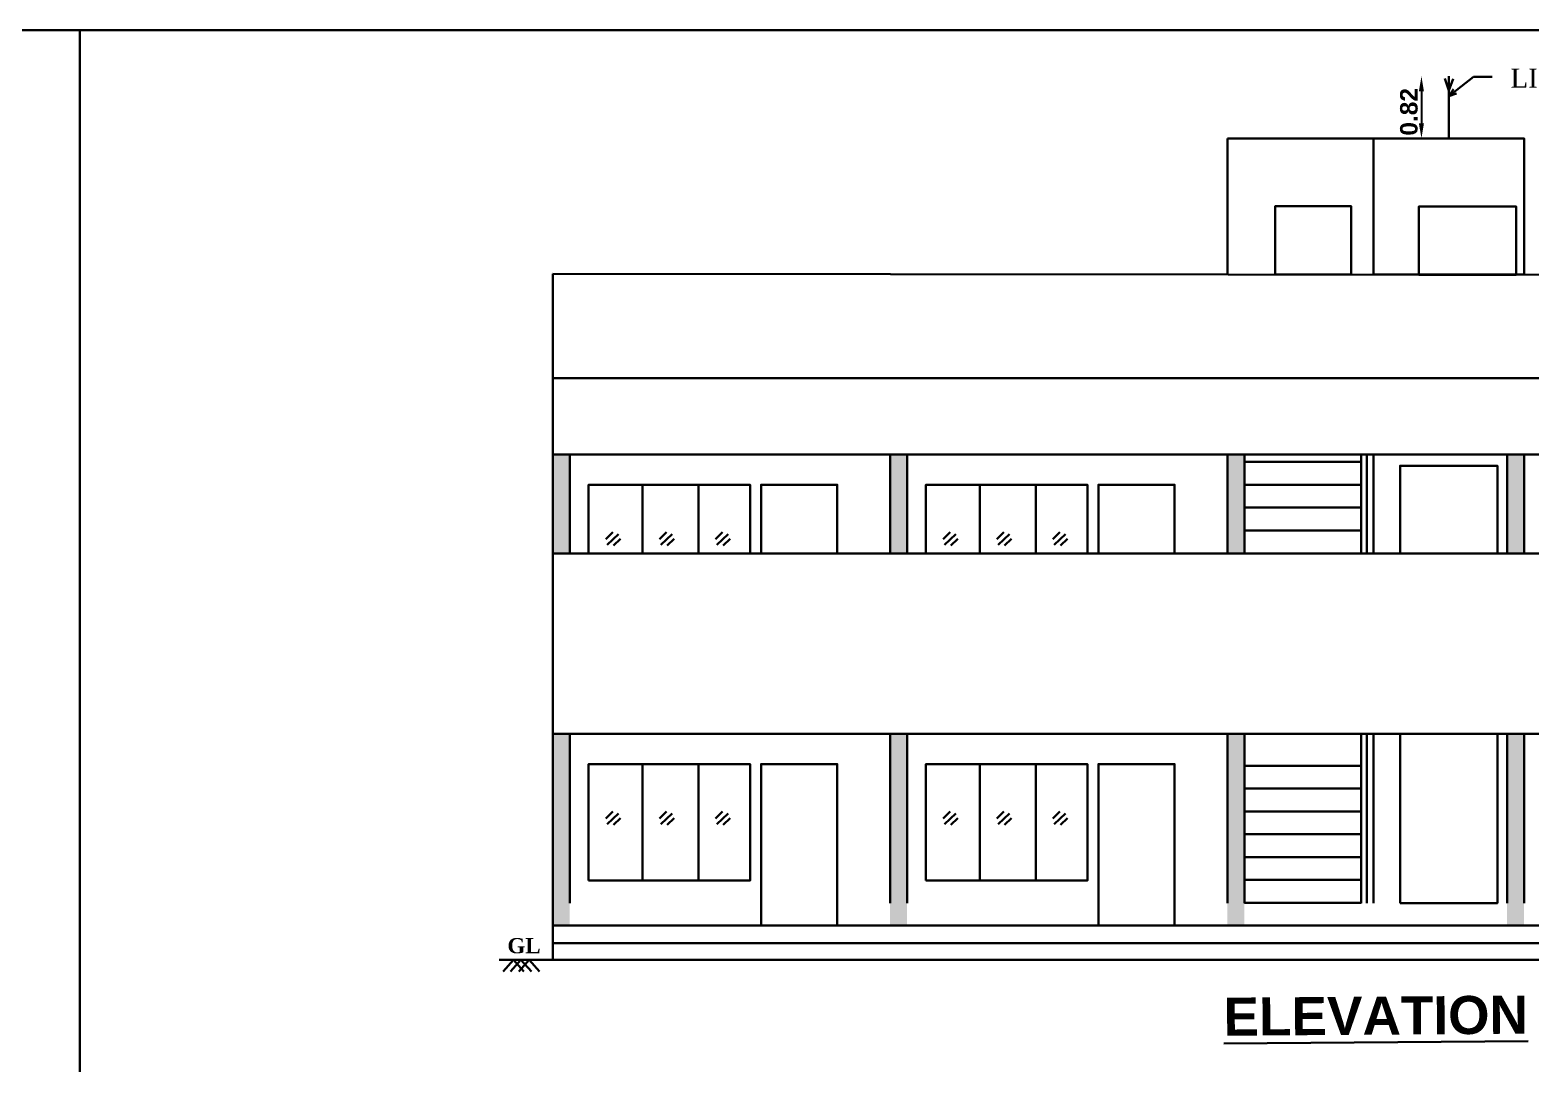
# Model space of a CAD drawing. Header units: metres. Extents: x 515 to 706, y -4 to 163.
# Drawn here: x 641.97 to 661.68, y 137.16 to 150.75 of the extents above; entities that cross this region are included whole.
import ezdxf

# ---------------------------------------------------------------- set-up
doc = ezdxf.new("R2010")
doc.units = ezdxf.units.M
doc.header["$MEASUREMENT"] = 0
doc.styles.add('ARIAL', font='arialbd.ttf', dxfattribs={"height": 0.23})
doc.styles.add('working', font='arialbd.ttf', dxfattribs={"height": 0.23})
doc.dimstyles.new('new model', dxfattribs={"dimtxt": 0.23, "dimasz": 0.2, "dimexe": 0.1, "dimexo": 0.1, "dimgap": 0, "dimtad": 0, "dimzin": 1, "dimdsep": 46, "dimtxsty": 'working', "dimcen": 0.09, "dimse1": 1, "dimse2": 1, "dimclrd": 256, "dimclrt": 256, "dimadec": 1, "dimazin": 0, "dimtfac": 1, "dimtofl": 0, "dimtmove": 0, "dimatfit": 3, "dimfxl": 0, "dimtolj": 1, "dimtzin": 0, "dimlwd": -1, "dimlwe": -1, "dimarcsym": 0})

# ---------------------------------------------------------------- blocks, each defined once
blk = doc.blocks.new('*D804')
blk.add_line((660.24, 149.94), (660.24, 149.523))
at = {"lineweight": 40}
for points in [[(660.206, 149.94), (660.273, 149.94), (660.24, 150.14)], [(660.206, 149.523), (660.273, 149.523), (660.24, 149.323)]]:
    blk.add_solid(points, dxfattribs=at)
at = {"layer": 'Defpoints', "color": 0, "lineweight": 40}
for p in [(660.598, 150.14), (660.24, 149.323), (660.598, 149.323)]:
    blk.add_point(p, dxfattribs=at)
at = {"lineweight": 30, "insert": (660.076, 149.672), "char_height": 0.23, "attachment_point": 5, "rotation": 90, "style": 'working'}
blk.add_mtext('\\A1;0.82', dxfattribs=at)

msp = doc.modelspace()

# ---------------------------------------------------------------- hatches: boundary and pattern name
at = {"lineweight": 30}
h = msp.add_hatch(color=256, dxfattribs=at)
h.dxf.hatch_style = 1
h.paths.add_polyline_path([(649.05467, 145.17155), (648.83105, 145.17155), (648.83105, 143.87155), (649.05467, 143.87155)])
h.paths.add_polyline_path([(648.83105, 141.50155), (648.83105, 138.98155), (649.05467, 138.98155), (649.05467, 141.50155)])
h.paths.add_polyline_path([(653.26105, 143.87155), (653.48467, 143.87155), (653.48467, 145.17155), (653.26105, 145.17155)])
h.paths.add_polyline_path([(653.48467, 141.50155), (653.26105, 141.50155), (653.26105, 138.98155), (653.48467, 138.98155)])
h.paths.add_polyline_path([(657.91467, 141.50155), (657.69105, 141.50155), (657.69105, 138.98155), (657.91467, 138.98155)])
h.paths.add_polyline_path([(657.69105, 143.87155), (657.91467, 143.87155), (657.91467, 145.17155), (657.69105, 145.17155)])
h.paths.add_polyline_path([(661.36475, 143.87155), (661.58837, 143.87155), (661.58837, 145.17155), (661.36475, 145.17155)])
h.paths.add_polyline_path([(661.58837, 141.50155), (661.36475, 141.50155), (661.36475, 138.98155), (661.58837, 138.98155)])
h.paths.add_polyline_path([(666.01837, 141.50155), (665.79475, 141.50155), (665.79475, 138.98155), (666.01837, 138.98155)])
h.paths.add_polyline_path([(665.79475, 143.87155), (666.01837, 143.87155), (666.01837, 145.17155), (665.79475, 145.17155)])
h.paths.add_polyline_path([(670.44837, 145.17155), (670.22475, 145.17155), (670.22475, 143.87155), (670.44837, 143.87155)])
h.paths.add_polyline_path([(670.44837, 138.98155), (670.44837, 141.50155), (670.22475, 141.50155), (670.22475, 138.98155)])

# ---------------------------------------------------------------- linework, layer by layer
at = {"lineweight": 30, "ltscale": 0.25}
for p, q in [((660.54558, 150.1112), (660.59837, 149.95086)), ((660.59837, 149.3233), (660.59837, 150.1401)), ((660.59837, 150.1401), (660.59837, 149.95086)), ((660.59837, 149.8797), (660.92188, 150.12987)), ((660.59837, 149.95086), (660.65685, 150.10542)), ((660.92188, 150.12987), (661.16722, 150.12987)), ((660.6604, 149.9705), (660.59837, 149.8797)), ((660.59837, 149.8797), (660.70148, 149.91435))]:
    msp.add_line(p, q, dxfattribs=at)
at = {"lineweight": 30}
for p, q in [((661.58837, 149.3233), (657.69105, 149.3233)), ((657.69105, 147.53563), (657.69105, 149.3233)), ((661.58837, 147.5433), (661.58837, 149.3233)), ((670.44837, 147.52459), (648.83105, 147.5433)), ((648.83105, 138.53155), (648.83105, 147.5433)), ((648.83105, 146.1733), (670.44837, 146.1733)), ((648.83105, 145.17155), (670.44837, 145.17155)), ((649.05467, 143.87155), (649.05467, 145.17155)), ((653.26105, 143.87155), (653.26105, 145.17155)), ((653.48467, 143.87155), (653.48467, 145.17155)), ((657.69105, 143.87155), (657.69105, 145.17155)), ((657.91467, 143.87155), (657.91467, 145.17155)), ((659.448, 143.87155), (659.448, 145.17155)), ((659.448, 143.87155), (659.448, 145.17155)), ((659.52467, 143.87155), (659.52467, 145.17155)), ((659.60837, 143.87155), (659.60837, 145.17155)), ((661.36475, 143.87155), (661.36475, 145.17155)), ((661.58837, 143.87155), (661.58837, 145.17155)), ((657.91467, 145.07155), (659.448, 145.07155)), ((650.00834, 144.77155), (650.00834, 143.87155)), ((650.74371, 144.77155), (650.74371, 143.87155)), ((654.43834, 144.77155), (654.43834, 143.87155)), ((655.17371, 144.77155), (655.17371, 143.87155)), ((657.91467, 144.77155), (659.448, 144.77155)), ((657.91467, 144.47155), (659.448, 144.47155)), ((649.52769, 144.05777), (649.61988, 144.14766)), ((649.54742, 143.98112), (649.69546, 144.12546)), ((650.23294, 144.05777), (650.32514, 144.14766)), ((650.25268, 143.98112), (650.40071, 144.12546)), ((650.96832, 144.05777), (651.06051, 144.14766)), ((650.98805, 143.98112), (651.13609, 144.12546)), ((653.95769, 144.05777), (654.04988, 144.14766)), ((653.97742, 143.98112), (654.12546, 144.12546)), ((654.66294, 144.05777), (654.75514, 144.14766)), ((654.68268, 143.98112), (654.83071, 144.12546)), ((655.39832, 144.05777), (655.49051, 144.14766)), ((655.41805, 143.98112), (655.56609, 144.12546)), ((657.91467, 144.17155), (659.448, 144.17155)), ((649.62862, 143.97253), (649.72081, 144.06242)), ((650.33387, 143.97253), (650.42606, 144.06242)), ((651.06924, 143.97253), (651.16144, 144.06242)), ((654.05862, 143.97253), (654.15081, 144.06242)), ((654.76387, 143.97253), (654.85606, 144.06242)), ((655.49924, 143.97253), (655.59144, 144.06242)), ((648.83105, 143.87155), (670.44837, 143.87155)), ((648.83105, 141.50155), (670.44837, 141.50155)), ((649.05467, 139.27655), (649.05467, 141.50155)), ((653.26105, 139.27655), (653.26105, 141.50155)), ((653.48467, 139.27655), (653.48467, 141.50155)), ((657.69105, 139.27655), (657.69105, 141.50155)), ((657.91467, 139.27655), (657.91467, 141.50155)), ((659.448, 139.27655), (659.448, 141.50155)), ((659.448, 141.50155), (659.52467, 141.50155)), ((659.448, 139.27655), (659.448, 141.50155)), ((659.52467, 139.27655), (659.52467, 141.50155)), ((659.60837, 139.27655), (659.60837, 141.50155)), ((661.36475, 139.27655), (661.36475, 141.50155)), ((661.58837, 139.27655), (661.58837, 141.50155)), ((650.00834, 141.10155), (650.00834, 139.57155)), ((650.74371, 141.10155), (650.74371, 139.57155)), ((654.43834, 141.10155), (654.43834, 139.57155)), ((655.17371, 141.10155), (655.17371, 139.57155)), ((657.91467, 141.08155), (659.448, 141.08155)), ((657.91467, 140.78155), (659.448, 140.78155)), ((649.52769, 140.38777), (649.61988, 140.47766)), ((649.54742, 140.31112), (649.69546, 140.45546)), ((649.62862, 140.30253), (649.72081, 140.39242)), ((650.23294, 140.38777), (650.32514, 140.47766)), ((650.25268, 140.31112), (650.40071, 140.45546)), ((650.33387, 140.30253), (650.42606, 140.39242)), ((650.96832, 140.38777), (651.06051, 140.47766)), ((650.98805, 140.31112), (651.13609, 140.45546)), ((651.06924, 140.30253), (651.16144, 140.39242)), ((653.95769, 140.38777), (654.04988, 140.47766)), ((653.97742, 140.31112), (654.12546, 140.45546)), ((654.05862, 140.30253), (654.15081, 140.39242)), ((654.66294, 140.38777), (654.75514, 140.47766)), ((654.68268, 140.31112), (654.83071, 140.45546)), ((654.76387, 140.30253), (654.85606, 140.39242)), ((655.39832, 140.38777), (655.49051, 140.47766)), ((655.41805, 140.31112), (655.56609, 140.45546)), ((655.49924, 140.30253), (655.59144, 140.39242)), ((657.91467, 140.48155), (659.448, 140.48155)), ((657.91467, 140.18155), (659.448, 140.18155)), ((657.91467, 139.88155), (659.448, 139.88155)), ((657.91467, 139.58155), (659.448, 139.58155)), ((657.91467, 139.28155), (659.448, 139.28155)), ((670.44837, 138.98155), (648.83105, 138.98155)), ((657.91467, 138.98155), (659.448, 138.98155)), ((670.44837, 138.75155), (648.83105, 138.75155)), ((648.12853, 138.53155), (671.19737, 138.53155)), ((648.31607, 138.53155), (648.17887, 138.37932)), ((648.41387, 138.53155), (648.27668, 138.37932)), ((648.31607, 138.53155), (648.45327, 138.37932)), ((648.52254, 138.53155), (648.38535, 138.37932)), ((648.41387, 138.53155), (648.55107, 138.37932)), ((648.52254, 138.53155), (648.65974, 138.37932))]:
    msp.add_line(p, q, dxfattribs=at)
for points in [[(515.25728, 150.74728), (642.61905, 150.74728), (642.61905, 87.74858), (515.25728, 87.74858)], [(515.25728, -3.67879), (705.58866, -3.67879), (705.58866, 150.74728), (515.25728, 150.74728)], [(642.61905, 71.40396), (675.79196, 71.40396), (675.79196, 150.74728), (642.61905, 150.74728)], [(659.60954, 147.53311), (661.58954, 147.53311), (661.58837, 149.3233), (659.60837, 149.3233)], [(658.31863, 147.53509), (659.31863, 147.53509), (659.31863, 148.43224), (658.31863, 148.43224)], [(661.48525, 147.53235), (660.20525, 147.53235), (660.20525, 148.42821), (661.48525, 148.42821)], [(659.95837, 139.27655), (661.23837, 139.27655), (661.23837, 141.50155), (659.95837, 141.50155)], [(649.30308, 139.57155), (651.42308, 139.57155), (651.42308, 141.10155), (649.30308, 141.10155)], [(651.568, 138.98155), (652.568, 138.98155), (652.568, 141.10155), (651.568, 141.10155)], [(653.73308, 139.57155), (655.85308, 139.57155), (655.85308, 141.10155), (653.73308, 141.10155)], [(655.998, 138.98155), (656.998, 138.98155), (656.998, 141.10155), (655.998, 141.10155)]]:
    msp.add_lwpolyline(points, close=True, dxfattribs=at)
for points in [[(661.23837, 143.87155), (661.23837, 145.0233), (659.95837, 145.0233), (659.95837, 143.87155)], [(651.42308, 143.87155), (651.42308, 144.77155), (649.30308, 144.77155), (649.30308, 143.87155)], [(652.568, 143.87155), (652.568, 144.77155), (651.568, 144.77155), (651.568, 143.87155)], [(655.85308, 143.87155), (655.85308, 144.77155), (653.73308, 144.77155), (653.73308, 143.87155)], [(656.998, 143.87155), (656.998, 144.77155), (655.998, 144.77155), (655.998, 143.87155)]]:
    msp.add_lwpolyline(points, dxfattribs=at)

# ---------------------------------------------------------------- texts
at = {"lineweight": 30, "ltscale": 0.25, "insert": (663.32429, 150.2398), "char_height": 0.25, "attachment_point": 2}
msp.add_mtext('\\A1;{\\fTimes New Roman|b0|i0|c0|p18;LIGHTING ARRESTER}', dxfattribs=at)
at = {"lineweight": 30, "insert": (648.45424, 138.71541), "char_height": 0.2, "attachment_point": 5}
msp.add_mtext('\\A1;{\\fTimes New Roman Baltic|b1|i0|c0|p18;GL}', dxfattribs=at)
at = {"lineweight": 30, "insert": (653.34892, 138.00336), "char_height": 0.5, "attachment_point": 1, "rotation": 0.4, "style": 'ARIAL'}
msp.add_mtext_dynamic_manual_height_columns('{\\W7.3705;\\L   \\W1;ELEVATION }', width=12.4726769, gutter_width=1.5, heights=[0], dxfattribs=at)

# ---------------------------------------------------------------- dimensions: what is measured, and where the dimension line sits
at = {"lineweight": 30}
dim = msp.add_linear_dim(base=(660.23952, 149.3233), p1=(660.59837, 150.1401), p2=(660.59837, 149.3233), angle=90, dimstyle='new model', override={"dimpost": '\\X', "dimtmove": 2}, dxfattribs=at)
dim.commit()
dim.dimension.update_dxf_attribs({"geometry": '*D804', "text_midpoint": (660.07569, 149.6717), "dimtype": 160})

doc.saveas('drawing.dxf')
